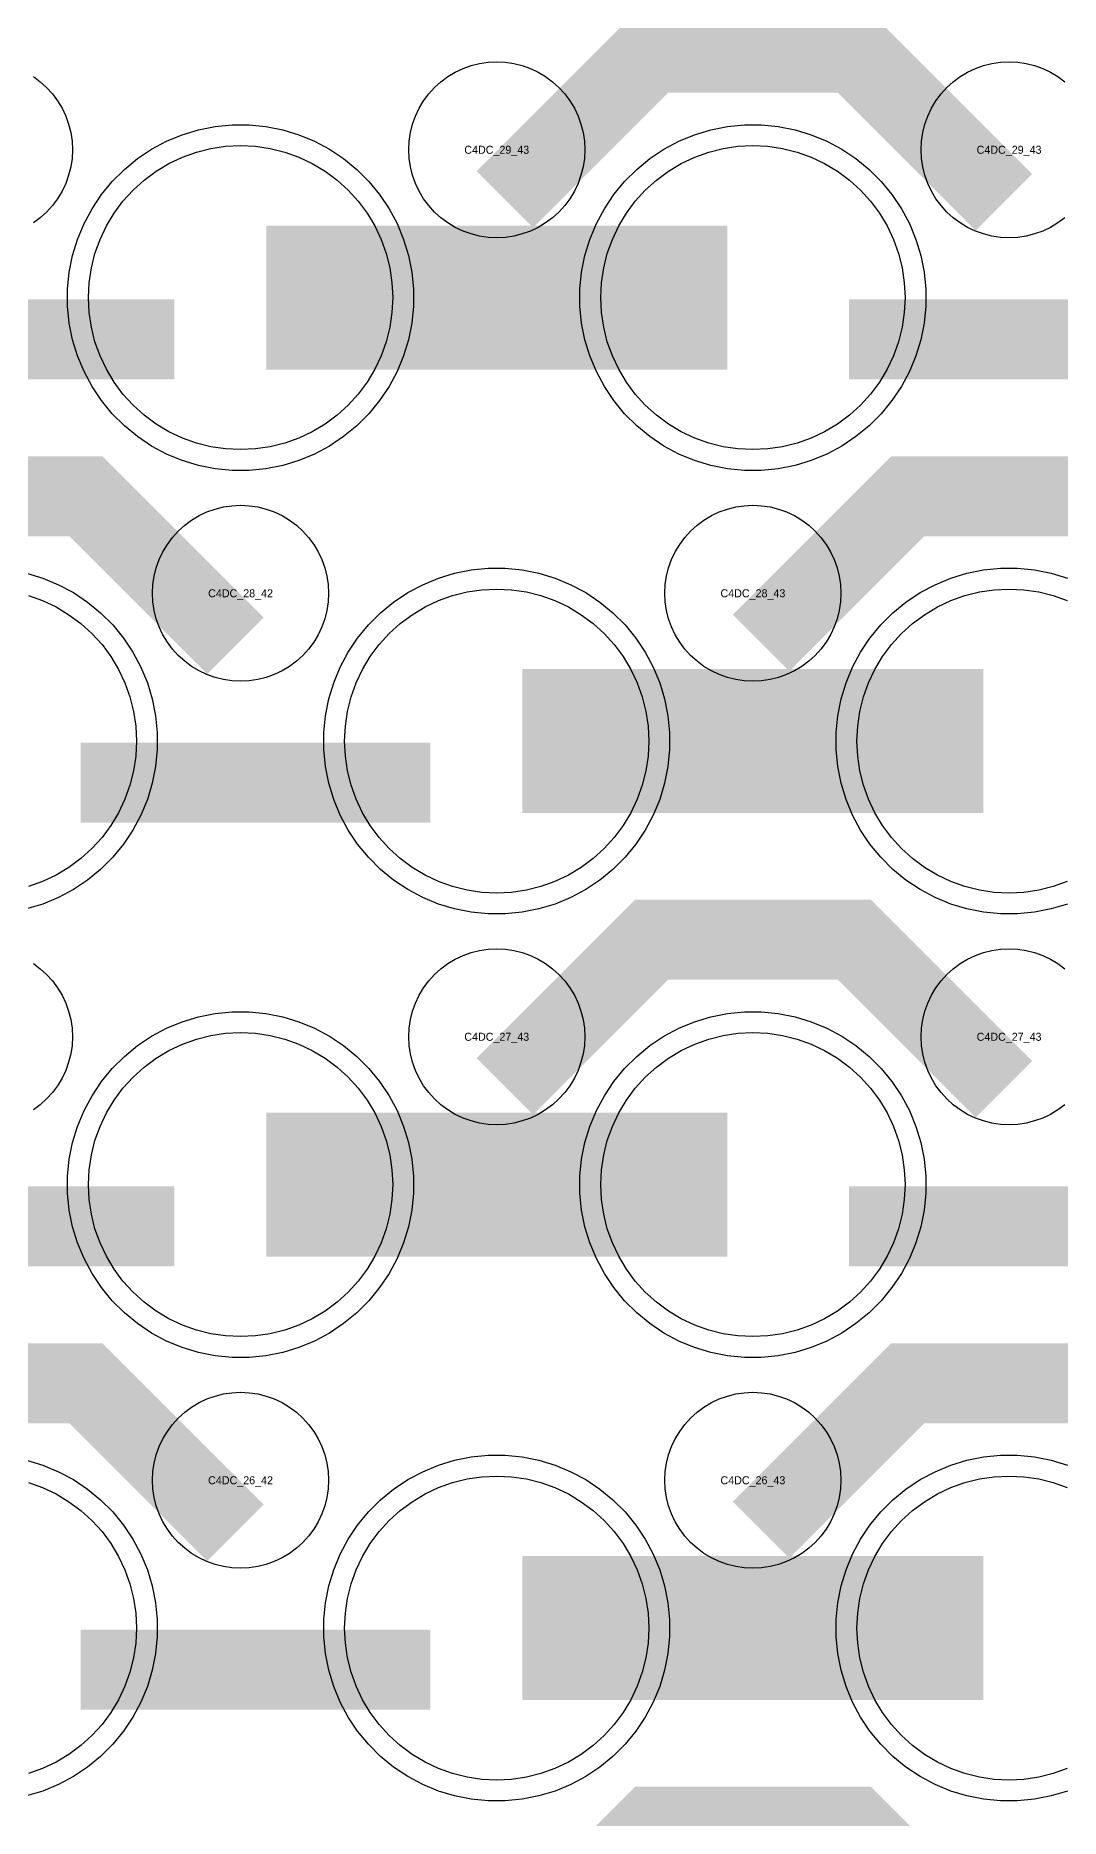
# Model space of a CAD drawing. Extents: x -11880 to 11880, y -14992 to 14992.
# Drawn here: x 1616 to 1936, y -11296 to -10739 of the extents above; entities that cross this region are included whole.
import ezdxf
from ezdxf.enums import TextEntityAlignment as Align

# ---------------------------------------------------------------- set-up
doc = ezdxf.new("R2010")
doc.units = 0
doc.header["$MEASUREMENT"] = 0
for name, color, linetype in [('GDS_775_DT_237', 138, 'CONTINUOUS'), ('RDL1_FS', 34, 'CONTINUOUS'), ('RDL_BS', 160, 'CONTINUOUS')]:
    doc.layers.add(name, color=color, linetype=linetype)

msp = doc.modelspace()

# ---------------------------------------------------------------- linework, layer by layer
at = {"layer": 'RDL1_FS'}
for points in [[(1680, -10868.714), (1675.343, -10868.485), (1670.732, -10867.801), (1666.209, -10866.669), (1661.819, -10865.097), (1657.605, -10863.105), (1653.605, -10860.707), (1649.86, -10857.929), (1646.406, -10854.799), (1643.276, -10851.345), (1640.498, -10847.6), (1638.1, -10843.6), (1636.108, -10839.386), (1634.536, -10834.996), (1633.404, -10830.473), (1632.72, -10825.862), (1632.491, -10821.205), (1632.72, -10816.548), (1633.404, -10811.937), (1634.536, -10807.414), (1636.108, -10803.024), (1638.1, -10798.81), (1640.498, -10794.81), (1643.276, -10791.065), (1646.406, -10787.611), (1649.86, -10784.481), (1653.605, -10781.703), (1657.605, -10779.305), (1661.819, -10777.313), (1666.209, -10775.741), (1670.732, -10774.609), (1675.343, -10773.925), (1680, -10773.696), (1684.657, -10773.925), (1689.268, -10774.609), (1693.791, -10775.741), (1698.181, -10777.313), (1702.395, -10779.305), (1706.395, -10781.703), (1710.14, -10784.481), (1713.594, -10787.611), (1716.724, -10791.065), (1719.502, -10794.81), (1721.9, -10798.81), (1723.892, -10803.024), (1725.464, -10807.414), (1726.596, -10811.937), (1727.28, -10816.548), (1727.509, -10821.205), (1727.28, -10825.862), (1726.596, -10830.473), (1725.464, -10834.996), (1723.892, -10839.386), (1721.9, -10843.6), (1719.502, -10847.6), (1716.724, -10851.345), (1713.594, -10854.799), (1710.14, -10857.929), (1706.395, -10860.707), (1702.395, -10863.105), (1698.181, -10865.097), (1693.791, -10866.669), (1689.268, -10867.801), (1684.657, -10868.485)], [(1840, -10868.714), (1835.343, -10868.485), (1830.732, -10867.801), (1826.209, -10866.669), (1821.819, -10865.097), (1817.605, -10863.105), (1813.605, -10860.707), (1809.86, -10857.929), (1806.406, -10854.799), (1803.276, -10851.345), (1800.498, -10847.6), (1798.1, -10843.6), (1796.108, -10839.386), (1794.536, -10834.996), (1793.404, -10830.473), (1792.72, -10825.862), (1792.491, -10821.205), (1792.72, -10816.548), (1793.404, -10811.937), (1794.536, -10807.414), (1796.108, -10803.024), (1798.1, -10798.81), (1800.498, -10794.81), (1803.276, -10791.065), (1806.406, -10787.611), (1809.86, -10784.481), (1813.605, -10781.703), (1817.605, -10779.305), (1821.819, -10777.313), (1826.209, -10775.741), (1830.732, -10774.609), (1835.343, -10773.925), (1840, -10773.696), (1844.657, -10773.925), (1849.268, -10774.609), (1853.791, -10775.741), (1858.181, -10777.313), (1862.395, -10779.305), (1866.395, -10781.703), (1870.14, -10784.481), (1873.594, -10787.611), (1876.724, -10791.065), (1879.502, -10794.81), (1881.9, -10798.81), (1883.892, -10803.024), (1885.464, -10807.414), (1886.596, -10811.937), (1887.28, -10816.548), (1887.509, -10821.205), (1887.28, -10825.862), (1886.596, -10830.473), (1885.464, -10834.996), (1883.892, -10839.386), (1881.9, -10843.6), (1879.502, -10847.6), (1876.724, -10851.345), (1873.594, -10854.799), (1870.14, -10857.929), (1866.395, -10860.707), (1862.395, -10863.105), (1858.181, -10865.097), (1853.791, -10866.669), (1849.268, -10867.801), (1844.657, -10868.485)], [(1760, -11007.279), (1755.343, -11007.05), (1750.732, -11006.366), (1746.209, -11005.234), (1741.819, -11003.662), (1737.605, -11001.67), (1733.605, -10999.272), (1729.86, -10996.494), (1726.406, -10993.364), (1723.276, -10989.91), (1720.498, -10986.165), (1718.1, -10982.165), (1716.108, -10977.951), (1714.536, -10973.561), (1713.404, -10969.038), (1712.72, -10964.427), (1712.491, -10959.77), (1712.72, -10955.113), (1713.404, -10950.502), (1714.536, -10945.979), (1716.108, -10941.589), (1718.1, -10937.375), (1720.498, -10933.375), (1723.276, -10929.63), (1726.406, -10926.176), (1729.86, -10923.046), (1733.605, -10920.268), (1737.605, -10917.87), (1741.819, -10915.878), (1746.209, -10914.306), (1750.732, -10913.174), (1755.343, -10912.49), (1760, -10912.261), (1764.657, -10912.49), (1769.268, -10913.174), (1773.791, -10914.306), (1778.181, -10915.878), (1782.395, -10917.87), (1786.395, -10920.268), (1790.14, -10923.046), (1793.594, -10926.176), (1796.724, -10929.63), (1799.502, -10933.375), (1801.9, -10937.375), (1803.892, -10941.589), (1805.464, -10945.979), (1806.596, -10950.502), (1807.28, -10955.113), (1807.509, -10959.77), (1807.28, -10964.427), (1806.596, -10969.038), (1805.464, -10973.561), (1803.892, -10977.951), (1801.9, -10982.165), (1799.502, -10986.165), (1796.724, -10989.91), (1793.594, -10993.364), (1790.14, -10996.494), (1786.395, -10999.272), (1782.395, -11001.67), (1778.181, -11003.662), (1773.791, -11005.234), (1769.268, -11006.366), (1764.657, -11007.05)], [(1680, -11145.844), (1675.343, -11145.615), (1670.732, -11144.931), (1666.209, -11143.799), (1661.819, -11142.227), (1657.605, -11140.235), (1653.605, -11137.837), (1649.86, -11135.059), (1646.406, -11131.929), (1643.276, -11128.475), (1640.498, -11124.73), (1638.1, -11120.73), (1636.108, -11116.516), (1634.536, -11112.126), (1633.404, -11107.603), (1632.72, -11102.992), (1632.491, -11098.335), (1632.72, -11093.678), (1633.404, -11089.067), (1634.536, -11084.544), (1636.108, -11080.154), (1638.1, -11075.94), (1640.498, -11071.94), (1643.276, -11068.195), (1646.406, -11064.741), (1649.86, -11061.611), (1653.605, -11058.833), (1657.605, -11056.435), (1661.819, -11054.443), (1666.209, -11052.871), (1670.732, -11051.739), (1675.343, -11051.055), (1680, -11050.826), (1684.657, -11051.055), (1689.268, -11051.739), (1693.791, -11052.871), (1698.181, -11054.443), (1702.395, -11056.435), (1706.395, -11058.833), (1710.14, -11061.611), (1713.594, -11064.741), (1716.724, -11068.195), (1719.502, -11071.94), (1721.9, -11075.94), (1723.892, -11080.154), (1725.464, -11084.544), (1726.596, -11089.067), (1727.28, -11093.678), (1727.509, -11098.335), (1727.28, -11102.992), (1726.596, -11107.603), (1725.464, -11112.126), (1723.892, -11116.516), (1721.9, -11120.73), (1719.502, -11124.73), (1716.724, -11128.475), (1713.594, -11131.929), (1710.14, -11135.059), (1706.395, -11137.837), (1702.395, -11140.235), (1698.181, -11142.227), (1693.791, -11143.799), (1689.268, -11144.931), (1684.657, -11145.615)], [(1840, -11145.844), (1835.343, -11145.615), (1830.732, -11144.931), (1826.209, -11143.799), (1821.819, -11142.227), (1817.605, -11140.235), (1813.605, -11137.837), (1809.86, -11135.059), (1806.406, -11131.929), (1803.276, -11128.475), (1800.498, -11124.73), (1798.1, -11120.73), (1796.108, -11116.516), (1794.536, -11112.126), (1793.404, -11107.603), (1792.72, -11102.992), (1792.491, -11098.335), (1792.72, -11093.678), (1793.404, -11089.067), (1794.536, -11084.544), (1796.108, -11080.154), (1798.1, -11075.94), (1800.498, -11071.94), (1803.276, -11068.195), (1806.406, -11064.741), (1809.86, -11061.611), (1813.605, -11058.833), (1817.605, -11056.435), (1821.819, -11054.443), (1826.209, -11052.871), (1830.732, -11051.739), (1835.343, -11051.055), (1840, -11050.826), (1844.657, -11051.055), (1849.268, -11051.739), (1853.791, -11052.871), (1858.181, -11054.443), (1862.395, -11056.435), (1866.395, -11058.833), (1870.14, -11061.611), (1873.594, -11064.741), (1876.724, -11068.195), (1879.502, -11071.94), (1881.9, -11075.94), (1883.892, -11080.154), (1885.464, -11084.544), (1886.596, -11089.067), (1887.28, -11093.678), (1887.509, -11098.335), (1887.28, -11102.992), (1886.596, -11107.603), (1885.464, -11112.126), (1883.892, -11116.516), (1881.9, -11120.73), (1879.502, -11124.73), (1876.724, -11128.475), (1873.594, -11131.929), (1870.14, -11135.059), (1866.395, -11137.837), (1862.395, -11140.235), (1858.181, -11142.227), (1853.791, -11143.799), (1849.268, -11144.931), (1844.657, -11145.615)], [(1760, -11284.409), (1755.343, -11284.18), (1750.732, -11283.496), (1746.209, -11282.364), (1741.819, -11280.792), (1737.605, -11278.8), (1733.605, -11276.402), (1729.86, -11273.624), (1726.406, -11270.494), (1723.276, -11267.04), (1720.498, -11263.295), (1718.1, -11259.295), (1716.108, -11255.081), (1714.536, -11250.691), (1713.404, -11246.168), (1712.72, -11241.557), (1712.491, -11236.9), (1712.72, -11232.243), (1713.404, -11227.632), (1714.536, -11223.109), (1716.108, -11218.719), (1718.1, -11214.505), (1720.498, -11210.505), (1723.276, -11206.76), (1726.406, -11203.306), (1729.86, -11200.176), (1733.605, -11197.398), (1737.605, -11195), (1741.819, -11193.008), (1746.209, -11191.436), (1750.732, -11190.304), (1755.343, -11189.62), (1760, -11189.391), (1764.657, -11189.62), (1769.268, -11190.304), (1773.791, -11191.436), (1778.181, -11193.008), (1782.395, -11195), (1786.395, -11197.398), (1790.14, -11200.176), (1793.594, -11203.306), (1796.724, -11206.76), (1799.502, -11210.505), (1801.9, -11214.505), (1803.892, -11218.719), (1805.464, -11223.109), (1806.596, -11227.632), (1807.28, -11232.243), (1807.509, -11236.9), (1807.28, -11241.557), (1806.596, -11246.168), (1805.464, -11250.691), (1803.892, -11255.081), (1801.9, -11259.295), (1799.502, -11263.295), (1796.724, -11267.04), (1793.594, -11270.494), (1790.14, -11273.624), (1786.395, -11276.402), (1782.395, -11278.8), (1778.181, -11280.792), (1773.791, -11282.364), (1769.268, -11283.496), (1764.657, -11284.18)]]:
    msp.add_lwpolyline(points, close=True, dxfattribs=at)
for points in [[(1688.002, -10821.205, 45, 45, 0), (1760.002, -10821.205, 45, 45, 0)], [(1760.002, -10821.205, 45, 45, 0), (1832.002, -10821.205, 45, 45, 0)], [(1768.002, -10959.77, 45, 45, 0), (1840.002, -10959.77, 45, 45, 0)], [(1840.002, -10959.77, 45, 45, 0), (1912.002, -10959.77, 45, 45, 0)], [(1688.002, -11098.335, 45, 45, 0), (1760.002, -11098.335, 45, 45, 0)], [(1760.002, -11098.335, 45, 45, 0), (1832.002, -11098.335, 45, 45, 0)], [(1768.002, -11236.9, 45, 45, 0), (1840.002, -11236.9, 45, 45, 0)], [(1840.002, -11236.9, 45, 45, 0), (1912.002, -11236.9, 45, 45, 0)]]:
    msp.add_lwpolyline(points, format="xyseb", dxfattribs=at)
for points in [[(1613.791, -10914.306), (1618.181, -10915.878), (1622.395, -10917.87), (1626.395, -10920.268), (1630.14, -10923.046), (1633.594, -10926.176), (1636.724, -10929.63), (1639.502, -10933.375), (1641.9, -10937.375), (1643.892, -10941.589), (1645.464, -10945.979), (1646.596, -10950.502), (1647.28, -10955.113), (1647.509, -10959.77), (1647.28, -10964.427), (1646.596, -10969.038), (1645.464, -10973.561), (1643.892, -10977.951), (1641.9, -10982.165), (1639.502, -10986.165), (1636.724, -10989.91), (1633.594, -10993.364), (1630.14, -10996.494), (1626.395, -10999.272), (1622.395, -11001.67), (1618.181, -11003.662), (1613.791, -11005.234)], [(1938.181, -11003.662), (1933.791, -11005.234), (1929.268, -11006.366), (1924.657, -11007.05), (1920, -11007.279), (1915.343, -11007.05), (1910.732, -11006.366), (1906.209, -11005.234), (1901.819, -11003.662), (1897.605, -11001.67), (1893.605, -10999.272), (1889.86, -10996.494), (1886.406, -10993.364), (1883.276, -10989.91), (1880.498, -10986.165), (1878.1, -10982.165), (1876.108, -10977.951), (1874.536, -10973.561), (1873.404, -10969.038), (1872.72, -10964.427), (1872.491, -10959.77), (1872.72, -10955.113), (1873.404, -10950.502), (1874.536, -10945.979), (1876.108, -10941.589), (1878.1, -10937.375), (1880.498, -10933.375), (1883.276, -10929.63), (1886.406, -10926.176), (1889.86, -10923.046), (1893.605, -10920.268), (1897.605, -10917.87), (1901.819, -10915.878), (1906.209, -10914.306), (1910.732, -10913.174), (1915.343, -10912.49), (1920, -10912.261), (1924.657, -10912.49), (1929.268, -10913.174), (1933.791, -10914.306), (1938.181, -10915.878)], [(1938.181, -11280.792), (1933.791, -11282.364), (1929.268, -11283.496), (1924.657, -11284.18), (1920, -11284.409), (1915.343, -11284.18), (1910.732, -11283.496), (1906.209, -11282.364), (1901.819, -11280.792), (1897.605, -11278.8), (1893.605, -11276.402), (1889.86, -11273.624), (1886.406, -11270.494), (1883.276, -11267.04), (1880.498, -11263.295), (1878.1, -11259.295), (1876.108, -11255.081), (1874.536, -11250.691), (1873.404, -11246.168), (1872.72, -11241.557), (1872.491, -11236.9), (1872.72, -11232.243), (1873.404, -11227.632), (1874.536, -11223.109), (1876.108, -11218.719), (1878.1, -11214.505), (1880.498, -11210.505), (1883.276, -11206.76), (1886.406, -11203.306), (1889.86, -11200.176), (1893.605, -11197.398), (1897.605, -11195), (1901.819, -11193.008), (1906.209, -11191.436), (1910.732, -11190.304), (1915.343, -11189.62), (1920, -11189.391), (1924.657, -11189.62), (1929.268, -11190.304), (1933.791, -11191.436), (1938.181, -11193.008)], [(1613.791, -11191.436), (1618.181, -11193.008), (1622.395, -11195), (1626.395, -11197.398), (1630.14, -11200.176), (1633.594, -11203.306), (1636.724, -11206.76), (1639.502, -11210.505), (1641.9, -11214.505), (1643.892, -11218.719), (1645.464, -11223.109), (1646.596, -11227.632), (1647.28, -11232.243), (1647.509, -11236.9), (1647.28, -11241.557), (1646.596, -11246.168), (1645.464, -11250.691), (1643.892, -11255.081), (1641.9, -11259.295), (1639.502, -11263.295), (1636.724, -11267.04), (1633.594, -11270.494), (1630.14, -11273.624), (1626.395, -11276.402), (1622.395, -11278.8), (1618.181, -11280.792), (1613.791, -11282.364)]]:
    msp.add_lwpolyline(points, dxfattribs=at)
at = {"layer": 'RDL_BS'}
for points in [[(1762.562, -10790.519, 25, 25, 0), (1808.377, -10744.704, 25, 25, 0), (1841.93, -10744.704, 25, 25, 0)], [(1918.401, -10791.418, 25, 25, 0), (1871.687, -10744.704, 25, 25, 0), (1841.929, -10744.704, 25, 25, 0)], [(1550.016, -10834.218, 25, 25, 0), (1659.281, -10834.218, 25, 25, 0)], [(1870.016, -10834.218, 25, 25, 0), (1979.281, -10834.218, 25, 25, 0)], [(1678.401, -10929.983, 25, 25, 0), (1631.687, -10883.269, 25, 25, 0), (1601.929, -10883.269, 25, 25, 0)], [(1842.562, -10929.084, 25, 25, 0), (1888.377, -10883.269, 25, 25, 0), (1921.93, -10883.269, 25, 25, 0)], [(1998.401, -10929.983, 25, 25, 0), (1951.687, -10883.269, 25, 25, 0), (1921.929, -10883.269, 25, 25, 0)], [(1630.016, -10972.783, 25, 25, 0), (1739.281, -10972.783, 25, 25, 0)], [(1762.562, -11067.649, 25, 25, 0), (1808.377, -11021.834, 25, 25, 0), (1841.93, -11021.834, 25, 25, 0)], [(1918.401, -11068.548, 25, 25, 0), (1871.687, -11021.834, 25, 25, 0), (1841.929, -11021.834, 25, 25, 0)], [(1550.016, -11111.348, 25, 25, 0), (1659.281, -11111.348, 25, 25, 0)], [(1870.016, -11111.348, 25, 25, 0), (1979.281, -11111.348, 25, 25, 0)], [(1678.401, -11207.113, 25, 25, 0), (1631.687, -11160.399, 25, 25, 0), (1601.929, -11160.399, 25, 25, 0)], [(1842.562, -11206.214, 25, 25, 0), (1888.377, -11160.399, 25, 25, 0), (1921.93, -11160.399, 25, 25, 0)], [(1998.401, -11207.113, 25, 25, 0), (1951.687, -11160.399, 25, 25, 0), (1921.929, -11160.399, 25, 25, 0)], [(1630.016, -11249.913, 25, 25, 0), (1739.281, -11249.913, 25, 25, 0)], [(1762.562, -11344.774, 25, 25, 0), (1808.377, -11298.959, 25, 25, 0), (1841.93, -11298.959, 25, 25, 0)], [(1918.401, -11345.673, 25, 25, 0), (1871.687, -11298.959, 25, 25, 0), (1841.929, -11298.959, 25, 25, 0)]]:
    msp.add_lwpolyline(points, format="xyseb", dxfattribs=at)
for points in [[(1760, -10802.511), (1757.307, -10802.379), (1754.635, -10801.983), (1752.016, -10801.326), (1749.481, -10800.419), (1747.044, -10799.267), (1744.72, -10797.874), (1742.557, -10796.271), (1740.558, -10794.459), (1738.746, -10792.46), (1737.143, -10790.297), (1735.75, -10787.973), (1734.598, -10785.536), (1733.691, -10783.001), (1733.034, -10780.382), (1732.638, -10777.71), (1732.506, -10775.017), (1732.638, -10772.324), (1733.034, -10769.652), (1733.691, -10767.033), (1734.598, -10764.498), (1735.75, -10762.061), (1737.143, -10759.737), (1738.746, -10757.574), (1740.558, -10755.575), (1742.557, -10753.763), (1744.72, -10752.16), (1747.044, -10750.767), (1749.481, -10749.615), (1752.016, -10748.708), (1754.635, -10748.051), (1757.307, -10747.655), (1760, -10747.523), (1762.693, -10747.655), (1765.365, -10748.051), (1767.984, -10748.708), (1770.519, -10749.615), (1772.956, -10750.767), (1775.28, -10752.16), (1777.443, -10753.763), (1779.442, -10755.575), (1781.254, -10757.574), (1782.857, -10759.737), (1784.25, -10762.061), (1785.402, -10764.498), (1786.309, -10767.033), (1786.966, -10769.652), (1787.362, -10772.324), (1787.494, -10775.017), (1787.362, -10777.71), (1786.966, -10780.382), (1786.309, -10783.001), (1785.402, -10785.536), (1784.25, -10787.973), (1782.857, -10790.297), (1781.254, -10792.46), (1779.442, -10794.459), (1777.443, -10796.271), (1775.28, -10797.874), (1772.956, -10799.267), (1770.519, -10800.419), (1767.984, -10801.326), (1765.365, -10801.983), (1762.693, -10802.379)], [(1677.356, -10875.205), (1672.062, -10874.688), (1666.835, -10873.642), (1661.795, -10872.111), (1656.885, -10870.08), (1652.223, -10867.588), (1647.809, -10864.641), (1643.708, -10861.279), (1639.926, -10857.497), (1636.564, -10853.396), (1633.617, -10848.982), (1631.125, -10844.32), (1629.094, -10839.41), (1627.563, -10834.37), (1626.517, -10829.143), (1626, -10823.849), (1626, -10818.561), (1626.517, -10813.267), (1627.563, -10808.04), (1629.094, -10803), (1631.125, -10798.09), (1633.617, -10793.428), (1636.564, -10789.014), (1639.926, -10784.913), (1643.708, -10781.131), (1647.809, -10777.769), (1652.223, -10774.822), (1656.885, -10772.33), (1661.795, -10770.299), (1666.835, -10768.768), (1672.062, -10767.722), (1677.356, -10767.205), (1682.644, -10767.205), (1687.938, -10767.722), (1693.165, -10768.768), (1698.205, -10770.299), (1703.115, -10772.33), (1707.777, -10774.822), (1712.191, -10777.769), (1716.292, -10781.131), (1720.074, -10784.913), (1723.436, -10789.014), (1726.383, -10793.428), (1728.875, -10798.09), (1730.906, -10803), (1732.437, -10808.04), (1733.483, -10813.267), (1734, -10818.561), (1734, -10823.849), (1733.483, -10829.143), (1732.437, -10834.37), (1730.906, -10839.41), (1728.875, -10844.32), (1726.383, -10848.982), (1723.436, -10853.396), (1720.074, -10857.497), (1716.292, -10861.279), (1712.191, -10864.641), (1707.777, -10867.588), (1703.115, -10870.08), (1698.205, -10872.111), (1693.165, -10873.642), (1687.938, -10874.688), (1682.644, -10875.205)], [(1837.356, -10875.205), (1832.062, -10874.688), (1826.835, -10873.642), (1821.795, -10872.111), (1816.885, -10870.08), (1812.223, -10867.588), (1807.809, -10864.641), (1803.708, -10861.279), (1799.926, -10857.497), (1796.564, -10853.396), (1793.617, -10848.982), (1791.125, -10844.32), (1789.094, -10839.41), (1787.563, -10834.37), (1786.517, -10829.143), (1786, -10823.849), (1786, -10818.561), (1786.517, -10813.267), (1787.563, -10808.04), (1789.094, -10803), (1791.125, -10798.09), (1793.617, -10793.428), (1796.564, -10789.014), (1799.926, -10784.913), (1803.708, -10781.131), (1807.809, -10777.769), (1812.223, -10774.822), (1816.885, -10772.33), (1821.795, -10770.299), (1826.835, -10768.768), (1832.062, -10767.722), (1837.356, -10767.205), (1842.644, -10767.205), (1847.938, -10767.722), (1853.165, -10768.768), (1858.205, -10770.299), (1863.115, -10772.33), (1867.777, -10774.822), (1872.191, -10777.769), (1876.292, -10781.131), (1880.074, -10784.913), (1883.436, -10789.014), (1886.383, -10793.428), (1888.875, -10798.09), (1890.906, -10803), (1892.437, -10808.04), (1893.483, -10813.267), (1894, -10818.561), (1894, -10823.849), (1893.483, -10829.143), (1892.437, -10834.37), (1890.906, -10839.41), (1888.875, -10844.32), (1886.383, -10848.982), (1883.436, -10853.396), (1880.074, -10857.497), (1876.292, -10861.279), (1872.191, -10864.641), (1867.777, -10867.588), (1863.115, -10870.08), (1858.205, -10872.111), (1853.165, -10873.642), (1847.938, -10874.688), (1842.644, -10875.205)], [(1680, -10941.076), (1677.307, -10940.944), (1674.635, -10940.548), (1672.016, -10939.891), (1669.481, -10938.984), (1667.044, -10937.832), (1664.72, -10936.439), (1662.557, -10934.836), (1660.558, -10933.024), (1658.746, -10931.025), (1657.143, -10928.862), (1655.75, -10926.538), (1654.598, -10924.101), (1653.691, -10921.566), (1653.034, -10918.947), (1652.638, -10916.275), (1652.506, -10913.582), (1652.638, -10910.889), (1653.034, -10908.217), (1653.691, -10905.598), (1654.598, -10903.063), (1655.75, -10900.626), (1657.143, -10898.302), (1658.746, -10896.139), (1660.558, -10894.14), (1662.557, -10892.328), (1664.72, -10890.725), (1667.044, -10889.332), (1669.481, -10888.18), (1672.016, -10887.273), (1674.635, -10886.616), (1677.307, -10886.22), (1680, -10886.088), (1682.693, -10886.22), (1685.365, -10886.616), (1687.984, -10887.273), (1690.519, -10888.18), (1692.956, -10889.332), (1695.28, -10890.725), (1697.443, -10892.328), (1699.442, -10894.14), (1701.254, -10896.139), (1702.857, -10898.302), (1704.25, -10900.626), (1705.402, -10903.063), (1706.309, -10905.598), (1706.966, -10908.217), (1707.362, -10910.889), (1707.494, -10913.582), (1707.362, -10916.275), (1706.966, -10918.947), (1706.309, -10921.566), (1705.402, -10924.101), (1704.25, -10926.538), (1702.857, -10928.862), (1701.254, -10931.025), (1699.442, -10933.024), (1697.443, -10934.836), (1695.28, -10936.439), (1692.956, -10937.832), (1690.519, -10938.984), (1687.984, -10939.891), (1685.365, -10940.548), (1682.693, -10940.944)], [(1840, -10941.076), (1837.307, -10940.944), (1834.635, -10940.548), (1832.016, -10939.891), (1829.481, -10938.984), (1827.044, -10937.832), (1824.72, -10936.439), (1822.557, -10934.836), (1820.558, -10933.024), (1818.746, -10931.025), (1817.143, -10928.862), (1815.75, -10926.538), (1814.598, -10924.101), (1813.691, -10921.566), (1813.034, -10918.947), (1812.638, -10916.275), (1812.506, -10913.582), (1812.638, -10910.889), (1813.034, -10908.217), (1813.691, -10905.598), (1814.598, -10903.063), (1815.75, -10900.626), (1817.143, -10898.302), (1818.746, -10896.139), (1820.558, -10894.14), (1822.557, -10892.328), (1824.72, -10890.725), (1827.044, -10889.332), (1829.481, -10888.18), (1832.016, -10887.273), (1834.635, -10886.616), (1837.307, -10886.22), (1840, -10886.088), (1842.693, -10886.22), (1845.365, -10886.616), (1847.984, -10887.273), (1850.519, -10888.18), (1852.956, -10889.332), (1855.28, -10890.725), (1857.443, -10892.328), (1859.442, -10894.14), (1861.254, -10896.139), (1862.857, -10898.302), (1864.25, -10900.626), (1865.402, -10903.063), (1866.309, -10905.598), (1866.966, -10908.217), (1867.362, -10910.889), (1867.494, -10913.582), (1867.362, -10916.275), (1866.966, -10918.947), (1866.309, -10921.566), (1865.402, -10924.101), (1864.25, -10926.538), (1862.857, -10928.862), (1861.254, -10931.025), (1859.442, -10933.024), (1857.443, -10934.836), (1855.28, -10936.439), (1852.956, -10937.832), (1850.519, -10938.984), (1847.984, -10939.891), (1845.365, -10940.548), (1842.693, -10940.944)], [(1757.356, -11013.77), (1752.062, -11013.253), (1746.835, -11012.207), (1741.795, -11010.676), (1736.885, -11008.645), (1732.223, -11006.153), (1727.809, -11003.206), (1723.708, -10999.844), (1719.926, -10996.062), (1716.564, -10991.961), (1713.617, -10987.547), (1711.125, -10982.885), (1709.094, -10977.975), (1707.563, -10972.935), (1706.517, -10967.708), (1706, -10962.414), (1706, -10957.126), (1706.517, -10951.832), (1707.563, -10946.605), (1709.094, -10941.565), (1711.125, -10936.655), (1713.617, -10931.993), (1716.564, -10927.579), (1719.926, -10923.478), (1723.708, -10919.696), (1727.809, -10916.334), (1732.223, -10913.387), (1736.885, -10910.895), (1741.795, -10908.864), (1746.835, -10907.333), (1752.062, -10906.287), (1757.356, -10905.77), (1762.644, -10905.77), (1767.938, -10906.287), (1773.165, -10907.333), (1778.205, -10908.864), (1783.115, -10910.895), (1787.777, -10913.387), (1792.191, -10916.334), (1796.292, -10919.696), (1800.074, -10923.478), (1803.436, -10927.579), (1806.383, -10931.993), (1808.875, -10936.655), (1810.906, -10941.565), (1812.437, -10946.605), (1813.483, -10951.832), (1814, -10957.126), (1814, -10962.414), (1813.483, -10967.708), (1812.437, -10972.935), (1810.906, -10977.975), (1808.875, -10982.885), (1806.383, -10987.547), (1803.436, -10991.961), (1800.074, -10996.062), (1796.292, -10999.844), (1792.191, -11003.206), (1787.777, -11006.153), (1783.115, -11008.645), (1778.205, -11010.676), (1773.165, -11012.207), (1767.938, -11013.253), (1762.644, -11013.77)], [(1760, -11079.641), (1757.307, -11079.509), (1754.635, -11079.113), (1752.016, -11078.456), (1749.481, -11077.549), (1747.044, -11076.397), (1744.72, -11075.004), (1742.557, -11073.401), (1740.558, -11071.589), (1738.746, -11069.59), (1737.143, -11067.427), (1735.75, -11065.103), (1734.598, -11062.666), (1733.691, -11060.131), (1733.034, -11057.512), (1732.638, -11054.84), (1732.506, -11052.147), (1732.638, -11049.454), (1733.034, -11046.782), (1733.691, -11044.163), (1734.598, -11041.628), (1735.75, -11039.191), (1737.143, -11036.867), (1738.746, -11034.704), (1740.558, -11032.705), (1742.557, -11030.893), (1744.72, -11029.29), (1747.044, -11027.897), (1749.481, -11026.745), (1752.016, -11025.838), (1754.635, -11025.181), (1757.307, -11024.785), (1760, -11024.653), (1762.693, -11024.785), (1765.365, -11025.181), (1767.984, -11025.838), (1770.519, -11026.745), (1772.956, -11027.897), (1775.28, -11029.29), (1777.443, -11030.893), (1779.442, -11032.705), (1781.254, -11034.704), (1782.857, -11036.867), (1784.25, -11039.191), (1785.402, -11041.628), (1786.309, -11044.163), (1786.966, -11046.782), (1787.362, -11049.454), (1787.494, -11052.147), (1787.362, -11054.84), (1786.966, -11057.512), (1786.309, -11060.131), (1785.402, -11062.666), (1784.25, -11065.103), (1782.857, -11067.427), (1781.254, -11069.59), (1779.442, -11071.589), (1777.443, -11073.401), (1775.28, -11075.004), (1772.956, -11076.397), (1770.519, -11077.549), (1767.984, -11078.456), (1765.365, -11079.113), (1762.693, -11079.509)], [(1677.356, -11152.335), (1672.062, -11151.818), (1666.835, -11150.772), (1661.795, -11149.241), (1656.885, -11147.21), (1652.223, -11144.718), (1647.809, -11141.771), (1643.708, -11138.409), (1639.926, -11134.627), (1636.564, -11130.526), (1633.617, -11126.112), (1631.125, -11121.45), (1629.094, -11116.54), (1627.563, -11111.5), (1626.517, -11106.273), (1626, -11100.979), (1626, -11095.691), (1626.517, -11090.397), (1627.563, -11085.17), (1629.094, -11080.13), (1631.125, -11075.22), (1633.617, -11070.558), (1636.564, -11066.144), (1639.926, -11062.043), (1643.708, -11058.261), (1647.809, -11054.899), (1652.223, -11051.952), (1656.885, -11049.46), (1661.795, -11047.429), (1666.835, -11045.898), (1672.062, -11044.852), (1677.356, -11044.335), (1682.644, -11044.335), (1687.938, -11044.852), (1693.165, -11045.898), (1698.205, -11047.429), (1703.115, -11049.46), (1707.777, -11051.952), (1712.191, -11054.899), (1716.292, -11058.261), (1720.074, -11062.043), (1723.436, -11066.144), (1726.383, -11070.558), (1728.875, -11075.22), (1730.906, -11080.13), (1732.437, -11085.17), (1733.483, -11090.397), (1734, -11095.691), (1734, -11100.979), (1733.483, -11106.273), (1732.437, -11111.5), (1730.906, -11116.54), (1728.875, -11121.45), (1726.383, -11126.112), (1723.436, -11130.526), (1720.074, -11134.627), (1716.292, -11138.409), (1712.191, -11141.771), (1707.777, -11144.718), (1703.115, -11147.21), (1698.205, -11149.241), (1693.165, -11150.772), (1687.938, -11151.818), (1682.644, -11152.335)], [(1837.356, -11152.335), (1832.062, -11151.818), (1826.835, -11150.772), (1821.795, -11149.241), (1816.885, -11147.21), (1812.223, -11144.718), (1807.809, -11141.771), (1803.708, -11138.409), (1799.926, -11134.627), (1796.564, -11130.526), (1793.617, -11126.112), (1791.125, -11121.45), (1789.094, -11116.54), (1787.563, -11111.5), (1786.517, -11106.273), (1786, -11100.979), (1786, -11095.691), (1786.517, -11090.397), (1787.563, -11085.17), (1789.094, -11080.13), (1791.125, -11075.22), (1793.617, -11070.558), (1796.564, -11066.144), (1799.926, -11062.043), (1803.708, -11058.261), (1807.809, -11054.899), (1812.223, -11051.952), (1816.885, -11049.46), (1821.795, -11047.429), (1826.835, -11045.898), (1832.062, -11044.852), (1837.356, -11044.335), (1842.644, -11044.335), (1847.938, -11044.852), (1853.165, -11045.898), (1858.205, -11047.429), (1863.115, -11049.46), (1867.777, -11051.952), (1872.191, -11054.899), (1876.292, -11058.261), (1880.074, -11062.043), (1883.436, -11066.144), (1886.383, -11070.558), (1888.875, -11075.22), (1890.906, -11080.13), (1892.437, -11085.17), (1893.483, -11090.397), (1894, -11095.691), (1894, -11100.979), (1893.483, -11106.273), (1892.437, -11111.5), (1890.906, -11116.54), (1888.875, -11121.45), (1886.383, -11126.112), (1883.436, -11130.526), (1880.074, -11134.627), (1876.292, -11138.409), (1872.191, -11141.771), (1867.777, -11144.718), (1863.115, -11147.21), (1858.205, -11149.241), (1853.165, -11150.772), (1847.938, -11151.818), (1842.644, -11152.335)], [(1680, -11218.206), (1677.307, -11218.074), (1674.635, -11217.678), (1672.016, -11217.021), (1669.481, -11216.114), (1667.044, -11214.962), (1664.72, -11213.569), (1662.557, -11211.966), (1660.558, -11210.154), (1658.746, -11208.155), (1657.143, -11205.992), (1655.75, -11203.668), (1654.598, -11201.231), (1653.691, -11198.696), (1653.034, -11196.077), (1652.638, -11193.405), (1652.506, -11190.712), (1652.638, -11188.019), (1653.034, -11185.347), (1653.691, -11182.728), (1654.598, -11180.193), (1655.75, -11177.756), (1657.143, -11175.432), (1658.746, -11173.269), (1660.558, -11171.27), (1662.557, -11169.458), (1664.72, -11167.855), (1667.044, -11166.462), (1669.481, -11165.31), (1672.016, -11164.403), (1674.635, -11163.746), (1677.307, -11163.35), (1680, -11163.218), (1682.693, -11163.35), (1685.365, -11163.746), (1687.984, -11164.403), (1690.519, -11165.31), (1692.956, -11166.462), (1695.28, -11167.855), (1697.443, -11169.458), (1699.442, -11171.27), (1701.254, -11173.269), (1702.857, -11175.432), (1704.25, -11177.756), (1705.402, -11180.193), (1706.309, -11182.728), (1706.966, -11185.347), (1707.362, -11188.019), (1707.494, -11190.712), (1707.362, -11193.405), (1706.966, -11196.077), (1706.309, -11198.696), (1705.402, -11201.231), (1704.25, -11203.668), (1702.857, -11205.992), (1701.254, -11208.155), (1699.442, -11210.154), (1697.443, -11211.966), (1695.28, -11213.569), (1692.956, -11214.962), (1690.519, -11216.114), (1687.984, -11217.021), (1685.365, -11217.678), (1682.693, -11218.074)], [(1840, -11218.206), (1837.307, -11218.074), (1834.635, -11217.678), (1832.016, -11217.021), (1829.481, -11216.114), (1827.044, -11214.962), (1824.72, -11213.569), (1822.557, -11211.966), (1820.558, -11210.154), (1818.746, -11208.155), (1817.143, -11205.992), (1815.75, -11203.668), (1814.598, -11201.231), (1813.691, -11198.696), (1813.034, -11196.077), (1812.638, -11193.405), (1812.506, -11190.712), (1812.638, -11188.019), (1813.034, -11185.347), (1813.691, -11182.728), (1814.598, -11180.193), (1815.75, -11177.756), (1817.143, -11175.432), (1818.746, -11173.269), (1820.558, -11171.27), (1822.557, -11169.458), (1824.72, -11167.855), (1827.044, -11166.462), (1829.481, -11165.31), (1832.016, -11164.403), (1834.635, -11163.746), (1837.307, -11163.35), (1840, -11163.218), (1842.693, -11163.35), (1845.365, -11163.746), (1847.984, -11164.403), (1850.519, -11165.31), (1852.956, -11166.462), (1855.28, -11167.855), (1857.443, -11169.458), (1859.442, -11171.27), (1861.254, -11173.269), (1862.857, -11175.432), (1864.25, -11177.756), (1865.402, -11180.193), (1866.309, -11182.728), (1866.966, -11185.347), (1867.362, -11188.019), (1867.494, -11190.712), (1867.362, -11193.405), (1866.966, -11196.077), (1866.309, -11198.696), (1865.402, -11201.231), (1864.25, -11203.668), (1862.857, -11205.992), (1861.254, -11208.155), (1859.442, -11210.154), (1857.443, -11211.966), (1855.28, -11213.569), (1852.956, -11214.962), (1850.519, -11216.114), (1847.984, -11217.021), (1845.365, -11217.678), (1842.693, -11218.074)], [(1757.356, -11290.9), (1752.062, -11290.383), (1746.835, -11289.337), (1741.795, -11287.806), (1736.885, -11285.775), (1732.223, -11283.283), (1727.809, -11280.336), (1723.708, -11276.974), (1719.926, -11273.192), (1716.564, -11269.091), (1713.617, -11264.677), (1711.125, -11260.015), (1709.094, -11255.105), (1707.563, -11250.065), (1706.517, -11244.838), (1706, -11239.544), (1706, -11234.256), (1706.517, -11228.962), (1707.563, -11223.735), (1709.094, -11218.695), (1711.125, -11213.785), (1713.617, -11209.123), (1716.564, -11204.709), (1719.926, -11200.608), (1723.708, -11196.826), (1727.809, -11193.464), (1732.223, -11190.517), (1736.885, -11188.025), (1741.795, -11185.994), (1746.835, -11184.463), (1752.062, -11183.417), (1757.356, -11182.9), (1762.644, -11182.9), (1767.938, -11183.417), (1773.165, -11184.463), (1778.205, -11185.994), (1783.115, -11188.025), (1787.777, -11190.517), (1792.191, -11193.464), (1796.292, -11196.826), (1800.074, -11200.608), (1803.436, -11204.709), (1806.383, -11209.123), (1808.875, -11213.785), (1810.906, -11218.695), (1812.437, -11223.735), (1813.483, -11228.962), (1814, -11234.256), (1814, -11239.544), (1813.483, -11244.838), (1812.437, -11250.065), (1810.906, -11255.105), (1808.875, -11260.015), (1806.383, -11264.677), (1803.436, -11269.091), (1800.074, -11273.192), (1796.292, -11276.974), (1792.191, -11280.336), (1787.777, -11283.283), (1783.115, -11285.775), (1778.205, -11287.806), (1773.165, -11289.337), (1767.938, -11290.383), (1762.644, -11290.9)]]:
    msp.add_lwpolyline(points, close=True, dxfattribs=at)
for points in [[(1937.443, -10796.271), (1935.28, -10797.874), (1932.956, -10799.267), (1930.519, -10800.419), (1927.984, -10801.326), (1925.365, -10801.983), (1922.693, -10802.379), (1920, -10802.511), (1917.307, -10802.379), (1914.635, -10801.983), (1912.016, -10801.326), (1909.481, -10800.419), (1907.044, -10799.267), (1904.72, -10797.874), (1902.557, -10796.271), (1900.558, -10794.459), (1898.746, -10792.46), (1897.143, -10790.297), (1895.75, -10787.973), (1894.598, -10785.536), (1893.691, -10783.001), (1893.034, -10780.382), (1892.638, -10777.71), (1892.506, -10775.017), (1892.638, -10772.324), (1893.034, -10769.652), (1893.691, -10767.033), (1894.598, -10764.498), (1895.75, -10762.061), (1897.143, -10759.737), (1898.746, -10757.574), (1900.558, -10755.575), (1902.557, -10753.763), (1904.72, -10752.16), (1907.044, -10750.767), (1909.481, -10749.615), (1912.016, -10748.708), (1914.635, -10748.051), (1917.307, -10747.655), (1920, -10747.523), (1922.693, -10747.655), (1925.365, -10748.051), (1927.984, -10748.708), (1930.519, -10749.615), (1932.956, -10750.767), (1935.28, -10752.16), (1937.443, -10753.763)], [(1615.28, -10752.16), (1617.443, -10753.763), (1619.442, -10755.575), (1621.254, -10757.574), (1622.857, -10759.737), (1624.25, -10762.061), (1625.402, -10764.498), (1626.309, -10767.033), (1626.966, -10769.652), (1627.362, -10772.324), (1627.494, -10775.017), (1627.362, -10777.71), (1626.966, -10780.382), (1626.309, -10783.001), (1625.402, -10785.536), (1624.25, -10787.973), (1622.857, -10790.297), (1621.254, -10792.46), (1619.442, -10794.459), (1617.443, -10796.271), (1615.28, -10797.874)], [(1613.165, -10907.333), (1618.205, -10908.864), (1623.115, -10910.895), (1627.777, -10913.387), (1632.191, -10916.334), (1636.292, -10919.696), (1640.074, -10923.478), (1643.436, -10927.579), (1646.383, -10931.993), (1648.875, -10936.655), (1650.906, -10941.565), (1652.437, -10946.605), (1653.483, -10951.832), (1654, -10957.126), (1654, -10962.414), (1653.483, -10967.708), (1652.437, -10972.935), (1650.906, -10977.975), (1648.875, -10982.885), (1646.383, -10987.547), (1643.436, -10991.961), (1640.074, -10996.062), (1636.292, -10999.844), (1632.191, -11003.206), (1627.777, -11006.153), (1623.115, -11008.645), (1618.205, -11010.676), (1613.165, -11012.207)], [(1938.205, -11010.676), (1933.165, -11012.207), (1927.938, -11013.253), (1922.644, -11013.77), (1917.356, -11013.77), (1912.062, -11013.253), (1906.835, -11012.207), (1901.795, -11010.676), (1896.885, -11008.645), (1892.223, -11006.153), (1887.809, -11003.206), (1883.708, -10999.844), (1879.926, -10996.062), (1876.564, -10991.961), (1873.617, -10987.547), (1871.125, -10982.885), (1869.094, -10977.975), (1867.563, -10972.935), (1866.517, -10967.708), (1866, -10962.414), (1866, -10957.126), (1866.517, -10951.832), (1867.563, -10946.605), (1869.094, -10941.565), (1871.125, -10936.655), (1873.617, -10931.993), (1876.564, -10927.579), (1879.926, -10923.478), (1883.708, -10919.696), (1887.809, -10916.334), (1892.223, -10913.387), (1896.885, -10910.895), (1901.795, -10908.864), (1906.835, -10907.333), (1912.062, -10906.287), (1917.356, -10905.77), (1922.644, -10905.77), (1927.938, -10906.287), (1933.165, -10907.333), (1938.205, -10908.864)], [(1937.443, -11073.401), (1935.28, -11075.004), (1932.956, -11076.397), (1930.519, -11077.549), (1927.984, -11078.456), (1925.365, -11079.113), (1922.693, -11079.509), (1920, -11079.641), (1917.307, -11079.509), (1914.635, -11079.113), (1912.016, -11078.456), (1909.481, -11077.549), (1907.044, -11076.397), (1904.72, -11075.004), (1902.557, -11073.401), (1900.558, -11071.589), (1898.746, -11069.59), (1897.143, -11067.427), (1895.75, -11065.103), (1894.598, -11062.666), (1893.691, -11060.131), (1893.034, -11057.512), (1892.638, -11054.84), (1892.506, -11052.147), (1892.638, -11049.454), (1893.034, -11046.782), (1893.691, -11044.163), (1894.598, -11041.628), (1895.75, -11039.191), (1897.143, -11036.867), (1898.746, -11034.704), (1900.558, -11032.705), (1902.557, -11030.893), (1904.72, -11029.29), (1907.044, -11027.897), (1909.481, -11026.745), (1912.016, -11025.838), (1914.635, -11025.181), (1917.307, -11024.785), (1920, -11024.653), (1922.693, -11024.785), (1925.365, -11025.181), (1927.984, -11025.838), (1930.519, -11026.745), (1932.956, -11027.897), (1935.28, -11029.29), (1937.443, -11030.893)], [(1615.28, -11029.29), (1617.443, -11030.893), (1619.442, -11032.705), (1621.254, -11034.704), (1622.857, -11036.867), (1624.25, -11039.191), (1625.402, -11041.628), (1626.309, -11044.163), (1626.966, -11046.782), (1627.362, -11049.454), (1627.494, -11052.147), (1627.362, -11054.84), (1626.966, -11057.512), (1626.309, -11060.131), (1625.402, -11062.666), (1624.25, -11065.103), (1622.857, -11067.427), (1621.254, -11069.59), (1619.442, -11071.589), (1617.443, -11073.401), (1615.28, -11075.004)], [(1938.205, -11287.806), (1933.165, -11289.337), (1927.938, -11290.383), (1922.644, -11290.9), (1917.356, -11290.9), (1912.062, -11290.383), (1906.835, -11289.337), (1901.795, -11287.806), (1896.885, -11285.775), (1892.223, -11283.283), (1887.809, -11280.336), (1883.708, -11276.974), (1879.926, -11273.192), (1876.564, -11269.091), (1873.617, -11264.677), (1871.125, -11260.015), (1869.094, -11255.105), (1867.563, -11250.065), (1866.517, -11244.838), (1866, -11239.544), (1866, -11234.256), (1866.517, -11228.962), (1867.563, -11223.735), (1869.094, -11218.695), (1871.125, -11213.785), (1873.617, -11209.123), (1876.564, -11204.709), (1879.926, -11200.608), (1883.708, -11196.826), (1887.809, -11193.464), (1892.223, -11190.517), (1896.885, -11188.025), (1901.795, -11185.994), (1906.835, -11184.463), (1912.062, -11183.417), (1917.356, -11182.9), (1922.644, -11182.9), (1927.938, -11183.417), (1933.165, -11184.463), (1938.205, -11185.994)], [(1613.165, -11184.463), (1618.205, -11185.994), (1623.115, -11188.025), (1627.777, -11190.517), (1632.191, -11193.464), (1636.292, -11196.826), (1640.074, -11200.608), (1643.436, -11204.709), (1646.383, -11209.123), (1648.875, -11213.785), (1650.906, -11218.695), (1652.437, -11223.735), (1653.483, -11228.962), (1654, -11234.256), (1654, -11239.544), (1653.483, -11244.838), (1652.437, -11250.065), (1650.906, -11255.105), (1648.875, -11260.015), (1646.383, -11264.677), (1643.436, -11269.091), (1640.074, -11273.192), (1636.292, -11276.974), (1632.191, -11280.336), (1627.777, -11283.283), (1623.115, -11285.775), (1618.205, -11287.806), (1613.165, -11289.337)]]:
    msp.add_lwpolyline(points, dxfattribs=at)

# ---------------------------------------------------------------- texts
at = {"layer": 'GDS_775_DT_237'}
for s, p in [('C4DC_29_43', (1760, -10775.017)), ('C4DC_29_43', (1760, -10775.017)), ('C4DC_29_43', (1920, -10775.017)), ('C4DC_29_43', (1920, -10775.017)), ('C4DC_28_42', (1680, -10913.582)), ('C4DC_28_42', (1680, -10913.582)), ('C4DC_28_43', (1840, -10913.582)), ('C4DC_28_43', (1840, -10913.582)), ('C4DC_27_43', (1760, -11052.147)), ('C4DC_27_43', (1760, -11052.147)), ('C4DC_27_43', (1920, -11052.147)), ('C4DC_27_43', (1920, -11052.147)), ('C4DC_26_42', (1680, -11190.712)), ('C4DC_26_42', (1680, -11190.712)), ('C4DC_26_43', (1840, -11190.712)), ('C4DC_26_43', (1840, -11190.712))]:
    msp.add_text(s, height=2.5, dxfattribs=at).set_placement(p, align=Align.MIDDLE_CENTER)

doc.saveas('drawing.dxf')
